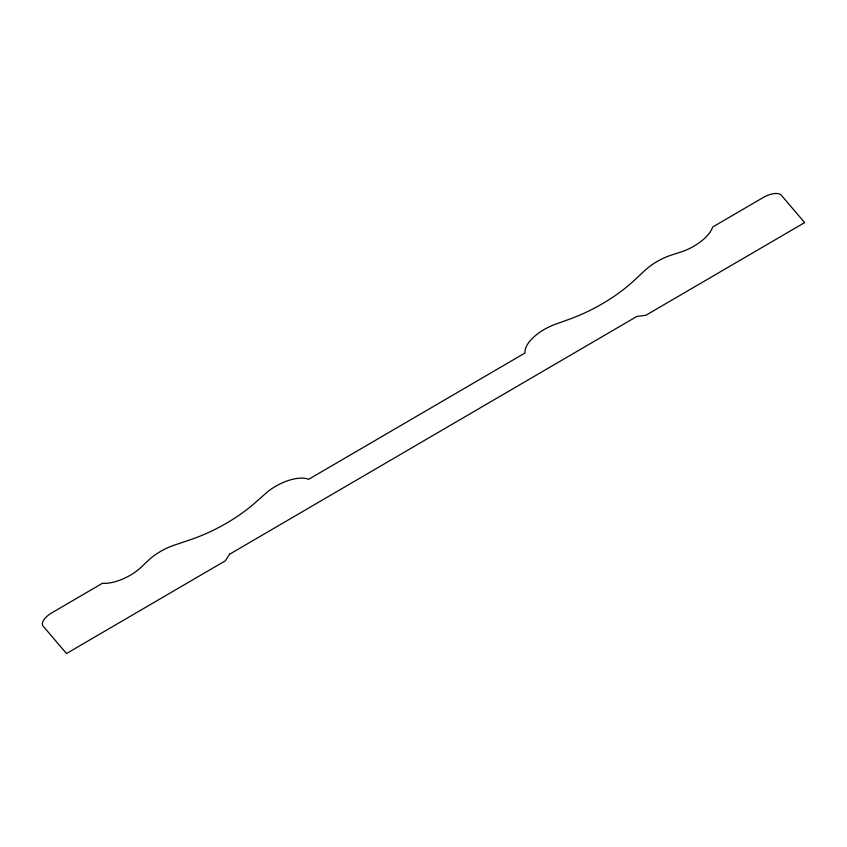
<?xml version="1.0" encoding="UTF-8"?>
<svg xmlns="http://www.w3.org/2000/svg" width="847" height="847" viewBox="0 0 847 847"><rect width="100%" height="100%" fill="white"/><g stroke="black" fill="none" stroke-linecap="round" stroke-linejoin="round"><path stroke-width="1.27" d="M229.611 554.203L225.238 560.862L66.5 653.535L43.123 626.124A15.606 7.062 -27.6 0 1 51.868 612.815L102.434 583.287A31.212 14.124 -27.6 0 0 141.417 566.992L147.96 560.735A35.119 15.892 -27.6 0 1 174.26 545.161L189.664 539.984A93.636 42.361 -27.6 0 0 255.455 502.483L266.043 493.145A31.212 14.124 -27.6 0 1 308.647 479.317L525.087 352.955A31.212 14.124 -27.6 0 1 555.113 324.38L569.3 319.255A93.636 42.361 -27.6 0 0 634.054 280.548L645.118 270.278A35.119 15.892 -27.6 0 1 671.66 254.989L680.977 251.983A31.212 14.124 -27.6 0 0 712.602 227.06L763.179 197.542A15.606 7.062 -27.6 0 1 781.273 195.181L804.65 222.592L645.912 315.264L636.859 316.439L229.611 554.203"/></g></svg>
